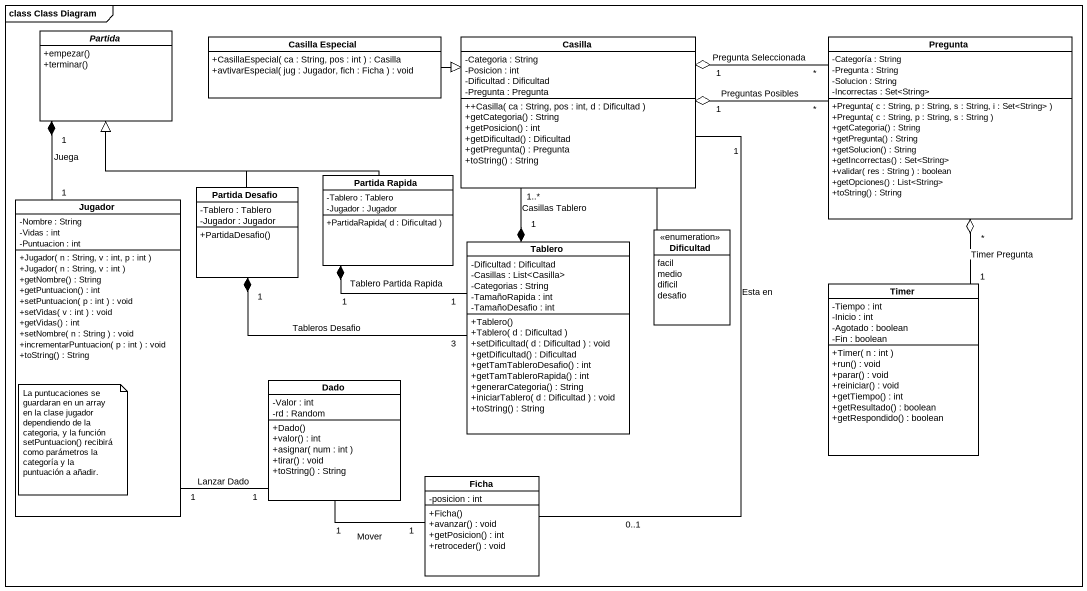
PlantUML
@startuml
mainframe class Class Diagram
hide circle
hide empty members
skinparam classAttributeIconSize 0
abstract class Partida {
  +empezar()
  +terminar()
}
class "Casilla Especial" as Casilla_Especial {
  +CasillaEspecial( ca : String, pos : int ) : Casilla
  +avtivarEspecial( jug : Jugador, fich : Ficha ) : void
}
class Casilla {
  -Categoria : String
  -Posicion : int
  -Dificultad : Dificultad
  -Pregunta : Pregunta
  ++Casilla( ca : String, pos : int, d : Dificultad )
  +getCategoria() : String
  +getPosicion() : int
  +getDificultad() : Dificultad
  +getPregunta() : Pregunta
  +toString() : String
}
class Pregunta {
  -Categoría : String
  -Pregunta : String
  -Solucion : String
  -Incorrectas : Set<String>
  +Pregunta( c : String, p : String, s : String, i : Set<String> )
  +Pregunta( c : String, p : String, s : String )
  +getCategoria() : String
  +getPregunta() : String
  +getSolucion() : String
  +getIncorrectas() : Set<String>
  +validar( res : String ) : boolean
  +getOpciones() : List<String>
  +toString() : String
}
class Jugador {
  -Nombre : String
  -Vidas : int
  -Puntuacion : int
  +Jugador( n : String, v : int, p : int )
  +Jugador( n : String, v : int )
  +getNombre() : String
  +getPuntuacion() : int
  +setPuntuacion( p : int ) : void
  +setVidas( v : int ) : void
  +getVidas() : int
  +setNombre( n : String ) : void
  +incrementarPuntuacion( p : int ) : void
  +toString() : String
}
class "Partida Desafio" as Partida_Desafio {
  -Tablero : Tablero
  -Jugador : Jugador
  +PartidaDesafio()
}
class "Partida Rapida" as Partida_Rapida {
  -Tablero : Tablero
  -Jugador : Jugador
  +PartidaRapida( d : Dificultad )
}
enum Dificultad {
  facil
  medio
  dificil
  desafio
}
class Tablero {
  -Dificultad : Dificultad
  -Casillas : List<Casilla>
  -Categorias : String
  -TamañoRapida : int
  -TamañoDesafio : int
  +Tablero()
  +Tablero( d : Dificultad )
  +setDificultad( d : Dificultad ) : void
  +getDificultad() : Dificultad
  +getTamTableroDesafio() : int
  +getTamTableroRapida() : int
  +generarCategoria() : String
  +iniciarTablero( d : Dificultad ) : void
  +toString() : String
}
class Timer {
  -Tiempo : int
  -Inicio : int
  -Agotado : boolean
  -Fin : boolean
  +Timer( n : int )
  +run() : void
  +parar() : void
  +reiniciar() : void
  +getTiempo() : int
  +getResultado() : boolean
  +getRespondido() : boolean
}
class Dado {
  -Valor : int
  -rd : Random
  +Dado()
  +valor() : int
  +asignar( num : int )
  +tirar() : void
  +toString() : String
}
class Ficha {
  -posicion : int
  +Ficha()
  +avanzar() : void
  +getPosicion() : int
  +retroceder() : void
}
Partida "1" *-- "1" Jugador : Juega
Casilla_Especial -right-|> Casilla
Casilla "1" o-right- "*" Pregunta : Pregunta Seleccionada
Casilla "1" o-right- "*" Pregunta : Preguntas Posibles
Pregunta "*" o-- "1" Timer : Timer Pregunta
Jugador "1" -right- "1" Dado : Lanzar Dado
Partida_Desafio -up-|> Partida
Partida_Desafio "1" *-right- "3" Tablero : Tableros Desafio
Partida_Rapida -left-|> Partida
Partida_Rapida "1" *-- "1" Tablero : Tablero Partida Rapida
Dificultad -up- Casilla
Tablero "1" *-up- "1..*" Casilla : Casillas Tablero
Dado "1" -right- "1" Ficha : Mover
Ficha "0..1" -up- "1" Casilla : Esta en
note as N1
  La puntucaciones se guardaran en un array en la clase jugador dependiendo de la categoria, y la función setPuntuacion() recibirá como parámetros la categoría y la puntuación a añadir.
end note
@enduml
